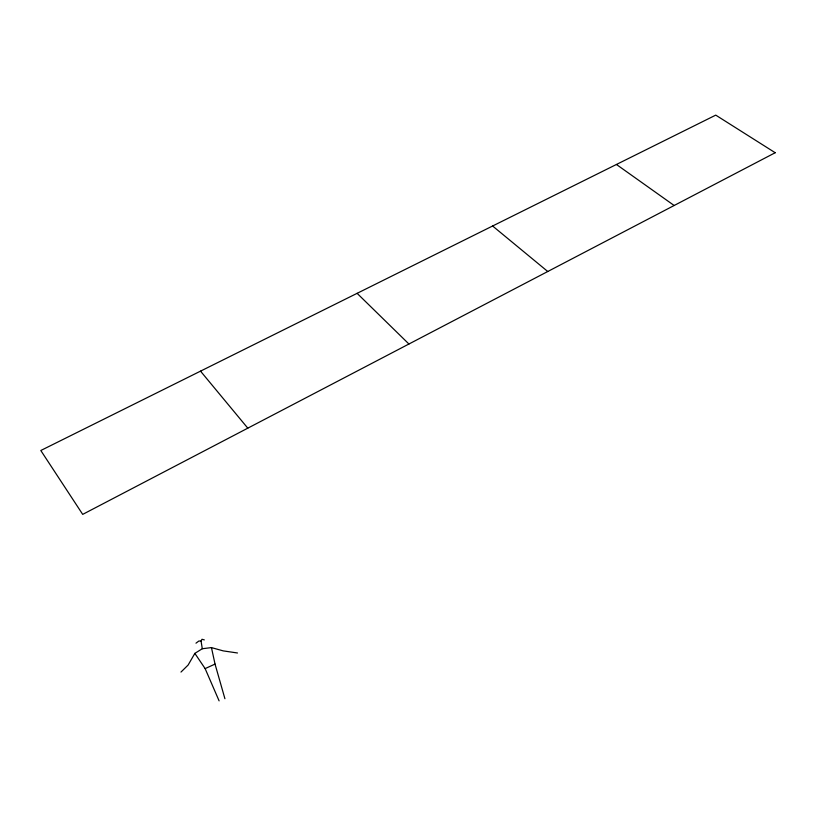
<?xml version="1.0" encoding="UTF-8"?>
<svg xmlns="http://www.w3.org/2000/svg" width="816" height="816" viewBox="0 0 816 816"><rect width="100%" height="100%" fill="white"/><g stroke="black" fill="none" stroke-linecap="round" stroke-linejoin="round"><path stroke-width="1.22" d="M180.979 672.068L188.108 665.06L194.861 653.381L202.286 648.74L201.073 641.039L201.991 639.275L204.316 639.897M195.983 643.171L198.869 641.019L201.073 641.039M194.861 653.381L205.132 668.6L215.036 664.081L211.446 647.598L202.286 648.74M237.487 652.984L223.227 650.882L211.446 647.598M616.437 164.475L674.159 205.499M492.619 226.001L547.76 271.504M357.112 293.332L408.928 344.015M200.522 371.137L247.799 428.165M219.106 700.873L205.132 668.6M215.036 664.081L224.92 698.731M775.2 152.725L82.702 514.386L40.8 450.503L715.744 115.127L775.2 152.725"/></g></svg>
